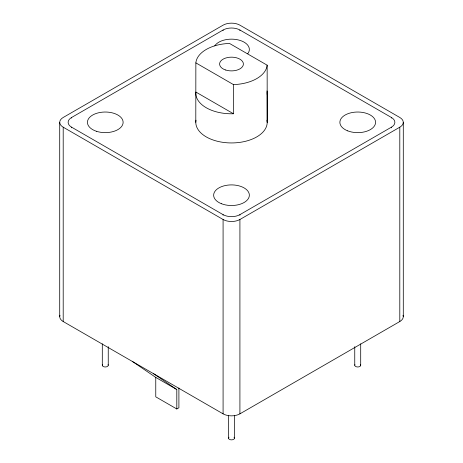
<?xml version="1.0" encoding="UTF-8"?>
<svg xmlns="http://www.w3.org/2000/svg" width="463" height="463" viewBox="0 0 463 463"><rect width="100%" height="100%" fill="white"/><g stroke="black" fill="none" stroke-linecap="round" stroke-linejoin="round"><path stroke-width="0.69" d="M59.71 316.669L59.71 122.33M403.29 316.669L403.29 122.33M195.797 122.33L195.855 62.881A35.703 20.615 0 0 1 229.515 43.447L267.145 65.173L267.203 122.33L267.151 92.05M71.615 127.8L71.615 127.192A11.899 6.87 0 0 1 71.615 117.475L223.085 30.02A11.899 6.87 0 0 1 239.915 30.02L391.385 117.475A11.899 6.87 0 0 1 391.385 127.192L391.385 127.8M71.615 127.192L223.085 214.641A11.899 6.87 0 0 0 239.915 214.641L391.385 127.192M63.2 127.192L223.085 219.497A11.899 6.87 0 0 0 239.915 219.497L399.8 127.192A11.899 6.87 0 0 0 399.8 117.475L239.915 25.164A11.899 6.87 0 0 0 223.085 25.164L63.2 117.475A11.899 6.87 0 0 0 63.2 127.192L63.2 321.53L223.085 413.841A11.899 6.87 0 0 0 239.915 413.841L399.8 321.53A11.899 6.87 0 0 0 403.036 315.262M132.621 361.609L155.765 377.403L155.765 396.837L176.802 408.979L178.903 407.77L178.903 388.017M195.855 62.881L233.485 84.607A35.703 20.615 0 0 0 267.145 65.173M233.485 113.759L195.855 92.033A35.703 20.615 0 0 0 233.485 113.759L233.485 84.607M155.765 377.403L176.802 389.545L176.802 408.979M153.658 373.757L176.802 389.545M399.8 127.192L399.8 321.53M391.385 117.475L391.385 118.082M360.7 343.824L360.7 365.255M354.751 346.677L354.751 365.255M239.915 30.02L239.915 30.627M239.915 214.641L239.915 215.249M239.915 219.497L239.915 413.841M234.475 415.27L234.475 438.131M228.525 415.27L228.525 438.131M223.085 30.02L223.085 30.627M223.085 214.641L223.085 215.249M223.085 219.497L223.085 413.841M108.249 346.677L108.249 365.255M102.3 343.824L102.3 365.255M71.615 117.475L71.615 118.082M63.2 321.53A11.899 6.87 0 0 1 59.964 315.262M214.774 45.854A17.849 10.308 0 0 1 238.329 39.934A17.849 10.308 0 0 1 247.74 53.737M108.058 364.653A2.975 1.719 0 0 1 105.165 366.974A2.975 1.719 0 0 1 102.566 364.543M234 437.205A2.975 1.719 0 0 1 233.45 439.433A2.975 1.719 0 0 1 229.55 439.433A2.975 1.719 0 0 1 229 437.205M360.434 364.543A2.975 1.719 0 0 1 357.835 366.974A2.975 1.719 0 0 1 354.942 364.653M267.012 120.201A35.703 20.615 0 0 1 231.5 142.945A35.703 20.615 0 0 1 195.988 120.201M266.989 90.916A35.703 20.615 0 0 1 267.145 94.325M96.35 131.255A17.849 10.308 0 0 0 123.123 122.33A17.849 10.308 0 0 0 96.35 113.406A17.849 10.308 0 0 0 96.35 131.255M221.493 203.743A17.849 10.308 0 0 0 249.308 195.942A17.849 10.308 0 0 0 223.698 185.935A17.849 10.308 0 0 0 221.493 203.743M347.719 130.867A17.849 10.308 0 0 0 375.534 123.065A17.849 10.308 0 0 0 349.93 113.059A17.849 10.308 0 0 0 347.719 130.867M225.55 69.977A11.899 6.87 0 0 0 243.399 64.027A11.899 6.87 0 0 0 225.55 58.078A11.899 6.87 0 0 0 225.55 69.977"/></g></svg>
